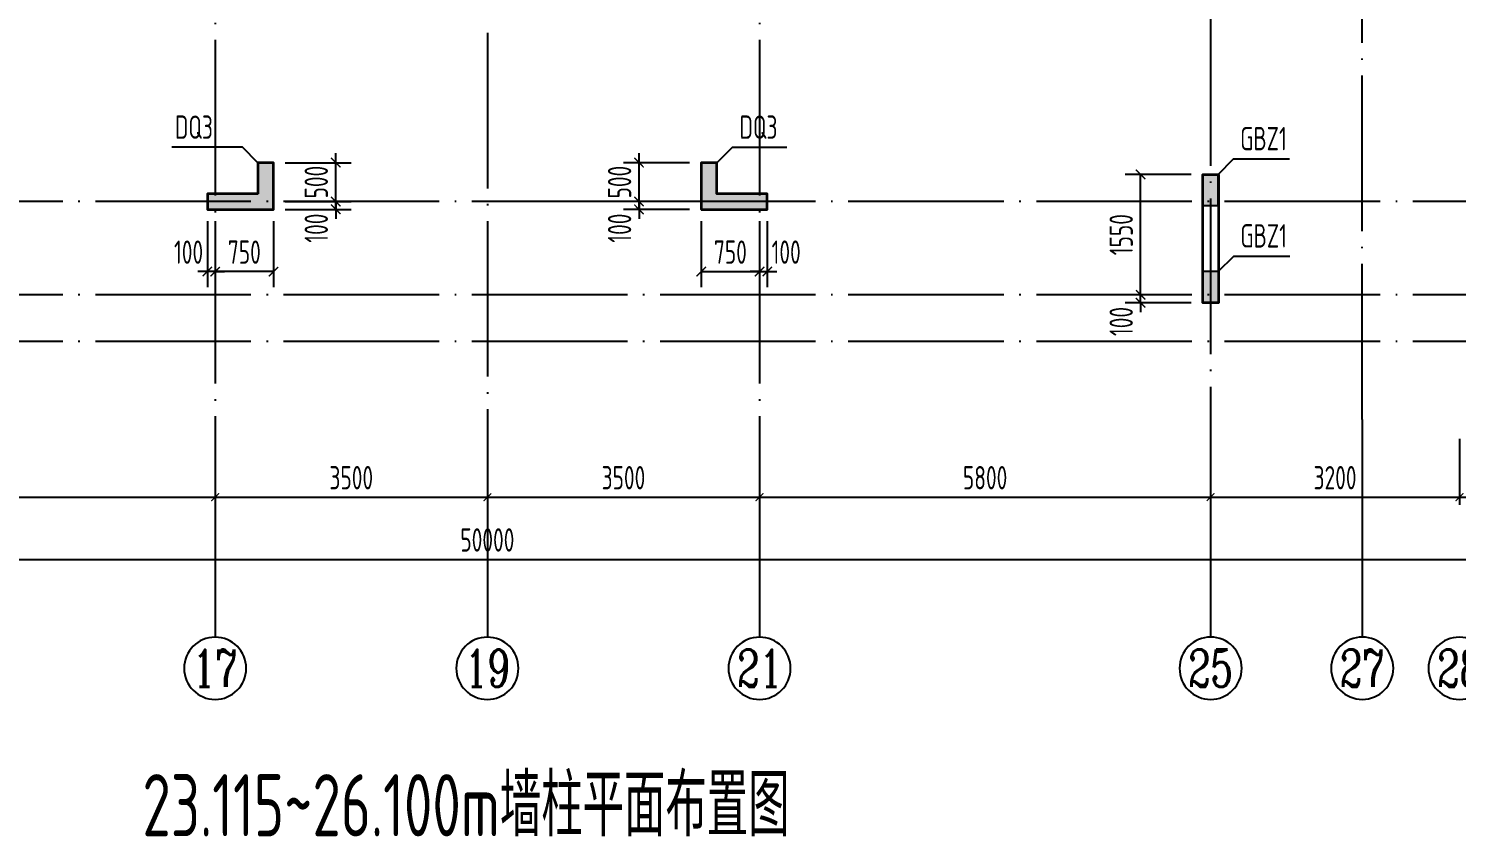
# Model space of a CAD drawing. Extents: x -812054 to 22247, y -644080 to 1003627.
# Drawn here: x -462577 to -444217, y -434722 to -424336 of the extents above; entities that cross this region are included whole.
import ezdxf
from ezdxf.enums import TextEntityAlignment as Align

# ---------------------------------------------------------------- set-up
doc = ezdxf.new("R2010")
doc.units = 0
doc.header["$LTSCALE"] = 1000
doc.linetypes.add('DOTE', pattern=[2.42, 2, -0.2, 0.02, -0.2])
doc.layers.get('0').update_dxf_attribs({"linetype": 'CONTINUOUS'})
doc.layers.get('DEFPOINTS').update_dxf_attribs({"linetype": 'CONTINUOUS'})
for name, color, linetype in [('A-AXIS', 1, 'CONTINUOUS'), ('A-DOTE', 10, 'DOTE'), ('AXIS_NUM', 7, 'CONTINUOUS'), ('PUB_TEXT', 2, 'CONTINUOUS'), ('S-Q墙实线', 6, 'CONTINUOUS'), ('S-Q墙标注', 3, 'CONTINUOUS'), ('S-X详图填充', 252, 'CONTINUOUS'), ('S-X详图实线', 4, 'CONTINUOUS'), ('S-Y一般标注', 3, 'CONTINUOUS'), ('S-Z柱编号', 6, 'CONTINUOUS')]:
    doc.layers.add(name, color=color, linetype=linetype)
doc.styles.add('TSSD_Axis', font='complex.shx', dxfattribs={"width": 0.7, "bigfont": 'hztxt.shx'})
doc.styles.add('TSSD_DIMENSION', font='Tssdeng.shx', dxfattribs={"width": 0.7, "bigfont": 'tssdchn.shx'})
doc.styles.add('TSSD_REIN', font='tssdeng.shx', dxfattribs={"width": 0.7, "height": 300, "bigfont": 'tssdchn.shx'})
doc.styles.add('结构文字', font='zstxt.shx', dxfattribs={"width": 0.7, "bigfont": 'zshz.shx'})
doc.dimstyles.new('STRUCK', dxfattribs={"dimtxt": 400, "dimasz": 121, "dimexe": 200, "dimexo": 150, "dimgap": 115, "dimtad": 1, "dimdec": 0, "dimdsep": 46, "dimtxsty": '结构文字', "dimblk": 'ARCHTICK', "dimcen": 400, "dimclrd": 3, "dimclre": 3, "dimclrt": 7, "dimadec": 0, "dimazin": 0, "dimtfac": 1, "dimtdec": 0, "dimtix": 1, "dimtmove": 2, "dimatfit": 3, "dimldrblk": '_DIMX', "dimfxl": 1, "dimtolj": 1, "dimtzin": 0, "dimarcsym": 0})
doc.dimstyles.new('TSSD_100_100', dxfattribs={"dimtxt": 300, "dimasz": 100, "dimexe": 100, "dimexo": 250, "dimgap": 100, "dimtad": 1, "dimdec": 0, "dimzin": 0, "dimdsep": 46, "dimtxsty": 'TSSD_DIMENSION', "dimblk": 'ARCHTICK', "dimcen": 0, "dimdle": 100, "dimclrt": 7, "dimadec": 0, "dimazin": 0, "dimtfac": 1, "dimtdec": 0, "dimtix": 1, "dimtmove": 2, "dimatfit": 3, "dimldrblk": 'ARCHTICK', "dimfxl": 1, "dimtolj": 1, "dimtzin": 0, "dimarcsym": 0})

# ---------------------------------------------------------------- blocks, each defined once
blk = doc.blocks.new('_ArchTick')
at = {"color": 0, "linetype": 'ByBlock', "const_width": 0.15}
blk.add_lwpolyline([(-0.5, -0.5), (0.5, 0.5)], dxfattribs=at)
blk = doc.blocks.new('*D176')
at = {"layer": 'DEFPOINTS', "color": 0, "transparency": 16777216}
for p in [(20300, 3600), (26100, 3600), (26100, 2600)]:
    blk.add_point(p, dxfattribs=at)
at = {"layer": 'S-Y一般标注', "color": 0, "lineweight": -2, "transparency": 16777216}
for p, q in [((20300, 3350), (20300, 2500)), ((26100, 3350), (26100, 2500)), ((20200, 2600), (26200, 2600))]:
    blk.add_line(p, q, dxfattribs=at)
at = {"layer": 'S-Y一般标注', "color": 0, "lineweight": -2, "transparency": 16777216, "xscale": 100, "yscale": 100, "zscale": 100, "rotation": 180}
blk.add_blockref('_ArchTick', (20300, 2600), dxfattribs=at)
at = {"layer": 'S-Y一般标注', "color": 0, "lineweight": -2, "transparency": 16777216, "xscale": 100, "yscale": 100, "zscale": 100}
blk.add_blockref('_ArchTick', (26100, 2600), dxfattribs=at)
at = {"layer": 'S-Y一般标注', "color": 7, "transparency": 16777216, "insert": (23200, 2850), "char_height": 300, "attachment_point": 5, "style": 'TSSD_DIMENSION'}
blk.add_mtext('\\A1;5800', dxfattribs=at)
blk = doc.blocks.new('ts_axno')
at = {"color": 0, "linetype": 'ByBlock', "lineweight": -2}
blk.add_circle((0, 0), 0.5, dxfattribs=at)
at = {"color": 0, "linetype": 'ByBlock', "lineweight": -2, "style": 'TSSD_Axis', "width": 0.7}
blk.add_attdef('A', text='', height=0.6, dxfattribs=at).set_placement((0, 0), align=Align.MIDDLE_CENTER)
blk = doc.blocks.new('*D177')
at = {"layer": 'DEFPOINTS', "color": 0, "transparency": 16777216}
for p in [(26100, 3600), (29600, 3600), (29600, 2600)]:
    blk.add_point(p, dxfattribs=at)
at = {"layer": 'S-Y一般标注', "color": 0, "lineweight": -2, "transparency": 16777216}
for p, q in [((26100, 3350), (26100, 2500)), ((29600, 3350), (29600, 2500)), ((26000, 2600), (29700, 2600))]:
    blk.add_line(p, q, dxfattribs=at)
at = {"layer": 'S-Y一般标注', "color": 0, "lineweight": -2, "transparency": 16777216, "xscale": 100, "yscale": 100, "zscale": 100, "rotation": 180}
blk.add_blockref('_ArchTick', (26100, 2600), dxfattribs=at)
at = {"layer": 'S-Y一般标注', "color": 0, "lineweight": -2, "transparency": 16777216, "xscale": 100, "yscale": 100, "zscale": 100}
blk.add_blockref('_ArchTick', (29600, 2600), dxfattribs=at)
at = {"layer": 'S-Y一般标注', "color": 7, "transparency": 16777216, "insert": (27850, 2850), "char_height": 300, "attachment_point": 5, "style": 'TSSD_DIMENSION'}
blk.add_mtext('\\A1;3500', dxfattribs=at)
blk = doc.blocks.new('*D178')
at = {"layer": 'DEFPOINTS', "color": 0, "transparency": 16777216}
for p in [(33100, 3600), (38900, 3600), (38900, 2600)]:
    blk.add_point(p, dxfattribs=at)
at = {"layer": 'S-Y一般标注', "color": 0, "lineweight": -2, "transparency": 16777216}
for p, q in [((33100, 3350), (33100, 2500)), ((38900, 3350), (38900, 2500)), ((33000, 2600), (39000, 2600))]:
    blk.add_line(p, q, dxfattribs=at)
at = {"layer": 'S-Y一般标注', "color": 0, "lineweight": -2, "transparency": 16777216, "xscale": 100, "yscale": 100, "zscale": 100, "rotation": 180}
blk.add_blockref('_ArchTick', (33100, 2600), dxfattribs=at)
at = {"layer": 'S-Y一般标注', "color": 0, "lineweight": -2, "transparency": 16777216, "xscale": 100, "yscale": 100, "zscale": 100}
blk.add_blockref('_ArchTick', (38900, 2600), dxfattribs=at)
at = {"layer": 'S-Y一般标注', "color": 7, "transparency": 16777216, "insert": (36000, 2850), "char_height": 300, "attachment_point": 5, "style": 'TSSD_DIMENSION'}
blk.add_mtext('\\A1;5800', dxfattribs=at)
blk = doc.blocks.new('*D179')
at = {"layer": 'DEFPOINTS', "color": 0, "transparency": 16777216}
for p in [(42100, 3600), (45300, 3600), (45300, 2600)]:
    blk.add_point(p, dxfattribs=at)
at = {"layer": 'S-Y一般标注', "color": 0, "lineweight": -2, "transparency": 16777216}
for p, q in [((42100, 3350), (42100, 2500)), ((45300, 3350), (45300, 2500)), ((42000, 2600), (45400, 2600))]:
    blk.add_line(p, q, dxfattribs=at)
at = {"layer": 'S-Y一般标注', "color": 0, "lineweight": -2, "transparency": 16777216, "xscale": 100, "yscale": 100, "zscale": 100, "rotation": 180}
blk.add_blockref('_ArchTick', (42100, 2600), dxfattribs=at)
at = {"layer": 'S-Y一般标注', "color": 0, "lineweight": -2, "transparency": 16777216, "xscale": 100, "yscale": 100, "zscale": 100}
blk.add_blockref('_ArchTick', (45300, 2600), dxfattribs=at)
at = {"layer": 'S-Y一般标注', "color": 7, "transparency": 16777216, "insert": (43700, 2850), "char_height": 300, "attachment_point": 5, "style": 'TSSD_DIMENSION'}
blk.add_mtext('\\A1;3200', dxfattribs=at)
blk = doc.blocks.new('*D182')
at = {"layer": 'DEFPOINTS', "color": 0, "transparency": 16777216}
for p in [(4600, 3600), (54600, 3600), (54600, 1800)]:
    blk.add_point(p, dxfattribs=at)
at = {"layer": 'S-Y一般标注', "color": 0, "lineweight": -2, "transparency": 16777216}
for p, q in [((4600, 3350), (4600, 1700)), ((54600, 3350), (54600, 1700)), ((4500, 1800), (54700, 1800))]:
    blk.add_line(p, q, dxfattribs=at)
at = {"layer": 'S-Y一般标注', "color": 0, "lineweight": -2, "transparency": 16777216, "xscale": 100, "yscale": 100, "zscale": 100, "rotation": 180}
blk.add_blockref('_ArchTick', (4600, 1800), dxfattribs=at)
at = {"layer": 'S-Y一般标注', "color": 0, "lineweight": -2, "transparency": 16777216, "xscale": 100, "yscale": 100, "zscale": 100}
blk.add_blockref('_ArchTick', (54600, 1800), dxfattribs=at)
at = {"layer": 'S-Y一般标注', "color": 7, "transparency": 16777216, "insert": (29600, 2050), "char_height": 300, "attachment_point": 5, "style": 'TSSD_DIMENSION'}
blk.add_mtext('\\A1;50000', dxfattribs=at)
blk = doc.blocks.new('*D185')
at = {"layer": 'DEFPOINTS', "color": 0, "transparency": 16777216}
for p in [(29600, 3600), (33100, 3600), (33100, 2600)]:
    blk.add_point(p, dxfattribs=at)
at = {"layer": 'S-Y一般标注', "color": 0, "lineweight": -2, "transparency": 16777216}
for p, q in [((29600, 3350), (29600, 2500)), ((33100, 3350), (33100, 2500)), ((29500, 2600), (33200, 2600))]:
    blk.add_line(p, q, dxfattribs=at)
at = {"layer": 'S-Y一般标注', "color": 0, "lineweight": -2, "transparency": 16777216, "xscale": 100, "yscale": 100, "zscale": 100, "rotation": 180}
blk.add_blockref('_ArchTick', (29600, 2600), dxfattribs=at)
at = {"layer": 'S-Y一般标注', "color": 0, "lineweight": -2, "transparency": 16777216, "xscale": 100, "yscale": 100, "zscale": 100}
blk.add_blockref('_ArchTick', (33100, 2600), dxfattribs=at)
at = {"layer": 'S-Y一般标注', "color": 7, "transparency": 16777216, "insert": (31350, 2850), "char_height": 300, "attachment_point": 5, "style": 'TSSD_DIMENSION'}
blk.add_mtext('\\A1;3500', dxfattribs=at)
blk = doc.blocks.new('*D186')
at = {"layer": 'DEFPOINTS', "color": 0, "transparency": 16777216}
for p in [(38900, 3600), (42100, 3600), (42100, 2600)]:
    blk.add_point(p, dxfattribs=at)
at = {"layer": 'S-Y一般标注', "color": 0, "lineweight": -2, "transparency": 16777216}
for p, q in [((38900, 3350), (38900, 2500)), ((42100, 3350), (42100, 2500)), ((38800, 2600), (42200, 2600))]:
    blk.add_line(p, q, dxfattribs=at)
at = {"layer": 'S-Y一般标注', "color": 0, "lineweight": -2, "transparency": 16777216, "xscale": 100, "yscale": 100, "zscale": 100, "rotation": 180}
blk.add_blockref('_ArchTick', (38900, 2600), dxfattribs=at)
at = {"layer": 'S-Y一般标注', "color": 0, "lineweight": -2, "transparency": 16777216, "xscale": 100, "yscale": 100, "zscale": 100}
blk.add_blockref('_ArchTick', (42100, 2600), dxfattribs=at)
at = {"layer": 'S-Y一般标注', "color": 7, "transparency": 16777216, "insert": (40500, 2850), "char_height": 300, "attachment_point": 5, "style": 'TSSD_DIMENSION'}
blk.add_mtext('\\A1;3200', dxfattribs=at)
blk = doc.blocks.new('*D2173')
at = {"layer": 'DEFPOINTS', "color": 0, "transparency": 16777216}
for p in [(-454728, -426560), (-453928, -426560), (-453928, -426660)]:
    blk.add_point(p, dxfattribs=at)
at = {"layer": 'S-Q墙标注', "color": 3, "lineweight": -2, "transparency": 16777216}
for p, q in [((-454728, -426560), (-454728, -426439)), ((-454078, -426560), (-454928, -426560)), ((-454078, -426660), (-454928, -426660)), ((-454728, -426660), (-454728, -426560)), ((-454728, -426660), (-454728, -426781))]:
    blk.add_line(p, q, dxfattribs=at)
at = {"layer": 'S-Q墙标注', "color": 3, "lineweight": -2, "transparency": 16777216, "xscale": 121, "yscale": 121, "zscale": 121}
for p, rotation in [((-454728, -426560), 270), ((-454728, -426660), 90)]:
    blk.add_blockref('_ArchTick', p, dxfattribs=dict(at, rotation=rotation))
at = {"layer": 'S-Q墙标注', "color": 7, "transparency": 16777216, "insert": (-454978, -426902), "char_height": 300, "attachment_point": 5, "rotation": 90, "style": 'TSSD_REIN'}
blk.add_mtext('\\A1;100', dxfattribs=at)
blk = doc.blocks.new('_DIMX')
blk.add_line((-150, 0), (150, 0))
at = {"const_width": 50}
blk.add_lwpolyline([(-70, -70), (70, 70)], dxfattribs=at)
blk = doc.blocks.new('*D2174')
at = {"layer": 'DEFPOINTS', "color": 0, "transparency": 16777216}
for p in [(-454728, -426060), (-453928, -426060), (-453928, -426560)]:
    blk.add_point(p, dxfattribs=at)
at = {"layer": 'S-Q墙标注', "color": 3, "lineweight": -2, "transparency": 16777216}
for p, q in [((-454728, -426060), (-454728, -425939)), ((-454078, -426060), (-454928, -426060)), ((-454728, -426560), (-454728, -426060)), ((-454078, -426560), (-454928, -426560)), ((-454728, -426560), (-454728, -426681))]:
    blk.add_line(p, q, dxfattribs=at)
at = {"layer": 'S-Q墙标注', "color": 3, "lineweight": -2, "transparency": 16777216, "xscale": 121, "yscale": 121, "zscale": 121}
for p, rotation in [((-454728, -426060), 270), ((-454728, -426560), 90)]:
    blk.add_blockref('_ArchTick', p, dxfattribs=dict(at, rotation=rotation))
at = {"layer": 'S-Q墙标注', "color": 7, "transparency": 16777216, "insert": (-454978, -426310), "char_height": 300, "attachment_point": 5, "rotation": 90, "style": 'TSSD_REIN'}
blk.add_mtext('\\A1;500', dxfattribs=at)
blk = doc.blocks.new('*D2175')
at = {"layer": 'DEFPOINTS', "color": 0, "transparency": 16777216}
for p in [(-460178, -426660), (-459428, -426660), (-460178, -427460)]:
    blk.add_point(p, dxfattribs=at)
at = {"layer": 'S-Q墙标注', "color": 3, "lineweight": -2, "transparency": 16777216}
for p, q in [((-460178, -426810), (-460178, -427660)), ((-459428, -426810), (-459428, -427660)), ((-459428, -427460), (-460178, -427460))]:
    blk.add_line(p, q, dxfattribs=at)
at = {"layer": 'S-Q墙标注', "color": 3, "lineweight": -2, "transparency": 16777216, "xscale": 121, "yscale": 121, "zscale": 121, "rotation": 180}
blk.add_blockref('_ArchTick', (-460178, -427460), dxfattribs=at)
at = {"layer": 'S-Q墙标注', "color": 3, "lineweight": -2, "transparency": 16777216, "xscale": 121, "yscale": 121, "zscale": 121}
blk.add_blockref('_ArchTick', (-459428, -427460), dxfattribs=at)
at = {"layer": 'S-Q墙标注', "color": 7, "transparency": 16777216, "insert": (-459803, -427210), "char_height": 300, "attachment_point": 5, "style": 'TSSD_REIN'}
blk.add_mtext('\\A1;750', dxfattribs=at)
blk = doc.blocks.new('*D2176')
at = {"layer": 'DEFPOINTS', "color": 0, "transparency": 16777216}
for p in [(-460278, -426660), (-460178, -426660), (-460278, -427460)]:
    blk.add_point(p, dxfattribs=at)
at = {"layer": 'S-Q墙标注', "color": 3, "lineweight": -2, "transparency": 16777216}
for p, q in [((-460278, -426810), (-460278, -427660)), ((-460178, -426810), (-460178, -427660)), ((-460278, -427460), (-460399, -427460)), ((-460178, -427460), (-460278, -427460)), ((-460178, -427460), (-460057, -427460))]:
    blk.add_line(p, q, dxfattribs=at)
at = {"layer": 'S-Q墙标注', "color": 3, "lineweight": -2, "transparency": 16777216, "xscale": 121, "yscale": 121, "zscale": 121}
blk.add_blockref('_ArchTick', (-460278, -427460), dxfattribs=at)
at = {"layer": 'S-Q墙标注', "color": 3, "lineweight": -2, "transparency": 16777216, "xscale": 121, "yscale": 121, "zscale": 121, "rotation": 180}
blk.add_blockref('_ArchTick', (-460178, -427460), dxfattribs=at)
at = {"layer": 'S-Q墙标注', "color": 7, "transparency": 16777216, "insert": (-460520, -427210), "char_height": 300, "attachment_point": 5, "style": 'TSSD_REIN'}
blk.add_mtext('\\A1;100', dxfattribs=at)
blk = doc.blocks.new('*D2217')
at = {"layer": 'DEFPOINTS', "color": 0, "transparency": 16777216}
for p in [(-453928, -426660), (-453178, -426660), (-453178, -427460)]:
    blk.add_point(p, dxfattribs=at)
at = {"layer": 'S-Q墙标注', "color": 3, "lineweight": -2, "transparency": 16777216}
for p, q in [((-453928, -426810), (-453928, -427660)), ((-453178, -426810), (-453178, -427660)), ((-453928, -427460), (-453178, -427460))]:
    blk.add_line(p, q, dxfattribs=at)
at = {"layer": 'S-Q墙标注', "color": 3, "lineweight": -2, "transparency": 16777216, "xscale": 121, "yscale": 121, "zscale": 121, "rotation": 180}
blk.add_blockref('_ArchTick', (-453928, -427460), dxfattribs=at)
at = {"layer": 'S-Q墙标注', "color": 3, "lineweight": -2, "transparency": 16777216, "xscale": 121, "yscale": 121, "zscale": 121}
blk.add_blockref('_ArchTick', (-453178, -427460), dxfattribs=at)
at = {"layer": 'S-Q墙标注', "color": 7, "transparency": 16777216, "insert": (-453553, -427210), "char_height": 300, "attachment_point": 5, "style": 'TSSD_REIN'}
blk.add_mtext('\\A1;750', dxfattribs=at)
blk = doc.blocks.new('*D2218')
at = {"layer": 'DEFPOINTS', "color": 0, "transparency": 16777216}
for p in [(-453178, -426660), (-453078, -426660), (-453078, -427460)]:
    blk.add_point(p, dxfattribs=at)
at = {"layer": 'S-Q墙标注', "color": 3, "lineweight": -2, "transparency": 16777216}
for p, q in [((-453178, -426810), (-453178, -427660)), ((-453078, -426810), (-453078, -427660)), ((-453178, -427460), (-453299, -427460)), ((-453178, -427460), (-453078, -427460)), ((-453078, -427460), (-452957, -427460))]:
    blk.add_line(p, q, dxfattribs=at)
at = {"layer": 'S-Q墙标注', "color": 3, "lineweight": -2, "transparency": 16777216, "xscale": 121, "yscale": 121, "zscale": 121}
blk.add_blockref('_ArchTick', (-453178, -427460), dxfattribs=at)
at = {"layer": 'S-Q墙标注', "color": 3, "lineweight": -2, "transparency": 16777216, "xscale": 121, "yscale": 121, "zscale": 121, "rotation": 180}
blk.add_blockref('_ArchTick', (-453078, -427460), dxfattribs=at)
at = {"layer": 'S-Q墙标注', "color": 7, "transparency": 16777216, "insert": (-452836, -427210), "char_height": 300, "attachment_point": 5, "style": 'TSSD_REIN'}
blk.add_mtext('\\A1;100', dxfattribs=at)
blk = doc.blocks.new('*D2219')
at = {"layer": 'DEFPOINTS', "color": 0, "transparency": 16777216}
for p in [(-448278, -427760), (-447478, -427760), (-447478, -427860)]:
    blk.add_point(p, dxfattribs=at)
at = {"layer": 'S-Q墙标注', "color": 3, "lineweight": -2, "transparency": 16777216}
for p, q in [((-447628, -427760), (-448478, -427760)), ((-448278, -427760), (-448278, -427639)), ((-448278, -427860), (-448278, -427760)), ((-447628, -427860), (-448478, -427860)), ((-448278, -427860), (-448278, -427981))]:
    blk.add_line(p, q, dxfattribs=at)
at = {"layer": 'S-Q墙标注', "color": 3, "lineweight": -2, "transparency": 16777216, "xscale": 121, "yscale": 121, "zscale": 121}
for p, rotation in [((-448278, -427760), 270), ((-448278, -427860), 90)]:
    blk.add_blockref('_ArchTick', p, dxfattribs=dict(at, rotation=rotation))
at = {"layer": 'S-Q墙标注', "color": 7, "transparency": 16777216, "insert": (-448528, -428102), "char_height": 300, "attachment_point": 5, "rotation": 90, "style": 'TSSD_REIN'}
blk.add_mtext('\\A1;100', dxfattribs=at)
blk = doc.blocks.new('*D2220')
at = {"layer": 'DEFPOINTS', "color": 0, "transparency": 16777216}
for p in [(-448278, -426210), (-447478, -426210), (-447478, -427760)]:
    blk.add_point(p, dxfattribs=at)
at = {"layer": 'S-Q墙标注', "color": 3, "lineweight": -2, "transparency": 16777216}
for p, q in [((-447628, -426210), (-448478, -426210)), ((-448278, -427760), (-448278, -426210)), ((-447628, -427760), (-448478, -427760))]:
    blk.add_line(p, q, dxfattribs=at)
at = {"layer": 'S-Q墙标注', "color": 3, "lineweight": -2, "transparency": 16777216, "xscale": 121, "yscale": 121, "zscale": 121}
for p, rotation in [((-448278, -426210), 90), ((-448278, -427760), 270)]:
    blk.add_blockref('_ArchTick', p, dxfattribs=dict(at, rotation=rotation))
at = {"layer": 'S-Q墙标注', "color": 7, "transparency": 16777216, "insert": (-448528, -426985), "char_height": 300, "attachment_point": 5, "rotation": 90, "style": 'TSSD_REIN'}
blk.add_mtext('\\A1;1550', dxfattribs=at)
blk = doc.blocks.new('*D2240')
at = {"layer": 'DEFPOINTS', "color": 0, "transparency": 16777216}
for p in [(-459428, -426560), (-459428, -426660), (-458628, -426560)]:
    blk.add_point(p, dxfattribs=at)
at = {"layer": 'S-Q墙标注', "color": 3, "lineweight": -2, "transparency": 16777216}
for p, q in [((-458628, -426560), (-458628, -426439)), ((-459278, -426560), (-458428, -426560)), ((-459278, -426660), (-458428, -426660)), ((-458628, -426660), (-458628, -426560)), ((-458628, -426660), (-458628, -426781))]:
    blk.add_line(p, q, dxfattribs=at)
at = {"layer": 'S-Q墙标注', "color": 3, "lineweight": -2, "transparency": 16777216, "xscale": 121, "yscale": 121, "zscale": 121}
for p, rotation in [((-458628, -426560), 270), ((-458628, -426660), 90)]:
    blk.add_blockref('_ArchTick', p, dxfattribs=dict(at, rotation=rotation))
at = {"layer": 'S-Q墙标注', "color": 7, "transparency": 16777216, "insert": (-458878, -426902), "char_height": 300, "attachment_point": 5, "rotation": 90, "style": 'TSSD_REIN'}
blk.add_mtext('\\A1;100', dxfattribs=at)
blk = doc.blocks.new('*D2241')
at = {"layer": 'DEFPOINTS', "color": 0, "transparency": 16777216}
for p in [(-459428, -426060), (-458628, -426060), (-459428, -426560)]:
    blk.add_point(p, dxfattribs=at)
at = {"layer": 'S-Q墙标注', "color": 3, "lineweight": -2, "transparency": 16777216}
for p, q in [((-458628, -426060), (-458628, -425939)), ((-459278, -426060), (-458428, -426060)), ((-458628, -426560), (-458628, -426060)), ((-459278, -426560), (-458428, -426560)), ((-458628, -426560), (-458628, -426681))]:
    blk.add_line(p, q, dxfattribs=at)
at = {"layer": 'S-Q墙标注', "color": 3, "lineweight": -2, "transparency": 16777216, "xscale": 121, "yscale": 121, "zscale": 121}
for p, rotation in [((-458628, -426060), 270), ((-458628, -426560), 90)]:
    blk.add_blockref('_ArchTick', p, dxfattribs=dict(at, rotation=rotation))
at = {"layer": 'S-Q墙标注', "color": 7, "transparency": 16777216, "insert": (-458878, -426310), "char_height": 300, "attachment_point": 5, "rotation": 90, "style": 'TSSD_REIN'}
blk.add_mtext('\\A1;500', dxfattribs=at)
blk = doc.blocks.new('20210726.16395156')
at = {"layer": 'A-AXIS'}
for p, q in [((26100, 3600), (26100, 800)), ((29600, 3600), (29600, 800)), ((33100, 3600), (33100, 800)), ((38900, 3600.1), (38900, 800.1)), ((40850, 3600.2), (40850, 800.2))]:
    blk.add_line(p, q, dxfattribs=at)
at = {"layer": 'A-DOTE'}
for p, q in [((29600, 18249.9), (29600, 3600)), ((38900.2, 13700), (38900, 3600)), ((40850, 3600.2), (40850, 11500)), ((26100, 10900), (26100, 3600)), ((33100, 10900), (33100, 3600)), ((55600, 6400), (3600, 6400)), ((55600, 5200), (3600, 5200)), ((55600, 4600), (3600, 4600))]:
    blk.add_line(p, q, dxfattribs=at)
at = {"layer": 'A-AXIS'}
ref = blk.add_blockref('ts_axno', (26100, 400), dxfattribs=dict(at, xscale=-800, yscale=800, zscale=800, rotation=180))
ref.add_attrib('10', '17', dxfattribs={"layer": 'AXIS_NUM', "height": 480, "style": 'TSSD_Axis', "width": 0.7}).set_placement((26100, 400), align=Align.MIDDLE_CENTER)
ref = blk.add_blockref('ts_axno', (29600, 400), dxfattribs=dict(at, xscale=-800, yscale=800, zscale=800, rotation=180))
ref.add_attrib('13', '19', dxfattribs={"layer": 'AXIS_NUM', "height": 480, "style": 'TSSD_Axis', "width": 0.7}).set_placement((29600, 400), align=Align.MIDDLE_CENTER)
ref = blk.add_blockref('ts_axno', (33100, 400), dxfattribs=dict(at, xscale=-800, yscale=800, zscale=800, rotation=180))
ref.add_attrib('13', '21', dxfattribs={"layer": 'AXIS_NUM', "height": 480, "style": 'TSSD_Axis', "width": 0.7}).set_placement((33100, 400), align=Align.MIDDLE_CENTER)
ref = blk.add_blockref('ts_axno', (38900, 400.1), dxfattribs=dict(at, xscale=-800, yscale=800, zscale=800, rotation=180))
ref.add_attrib('17', '25', dxfattribs={"layer": 'AXIS_NUM', "height": 480, "style": 'TSSD_Axis', "width": 0.7}).set_placement((38900, 400.1), align=Align.MIDDLE_CENTER)
ref = blk.add_blockref('ts_axno', (40850, 400.2), dxfattribs=dict(at, xscale=-800, yscale=800, zscale=800, rotation=180))
ref.add_attrib('5', '27', dxfattribs={"layer": 'AXIS_NUM', "height": 480, "style": 'TSSD_Axis', "width": 0.7}).set_placement((40850, 400.2), align=Align.MIDDLE_CENTER)
ref = blk.add_blockref('ts_axno', (42100, 400), dxfattribs=dict(at, xscale=-800, yscale=800, zscale=800, rotation=180))
ref.add_attrib('19', '28', dxfattribs={"layer": 'AXIS_NUM', "height": 480, "style": 'TSSD_Axis', "width": 0.7}).set_placement((42100, 400), align=Align.MIDDLE_CENTER)
at = {"layer": 'S-Y一般标注'}
for base, p1, p2, picture, middle in [((54600, 1800), (4600, 3600), (54600, 3600), '*D182', (29600, 2050)), ((26100, 2600), (20300, 3600), (26100, 3600), '*D176', (23200, 2850)), ((29600, 2600), (26100, 3600), (29600, 3600), '*D177', (27850, 2850)), ((33100, 2600), (29600, 3600), (33100, 3600), '*D185', (31350, 2850)), ((38900, 2600.1), (33100, 3600), (38900, 3600.1), '*D178', (36000, 2850.1)), ((42100, 2600.1), (38900, 3600.1), (42100, 3600.1), '*D186', (40500, 2850.1)), ((45300, 2600.1), (42100, 3600.1), (45300, 3600.1), '*D179', (43700, 2850.1))]:
    dim = blk.add_linear_dim(base=base, p1=p1, p2=p2, dimstyle='TSSD_100_100', dxfattribs=at)
    dim.commit()
    dim.dimension.update_dxf_attribs({"geometry": picture, "text_midpoint": middle})

msp = doc.modelspace()

# ---------------------------------------------------------------- hatches: boundary and pattern name
at = {"layer": 'S-X详图填充'}
h = msp.add_hatch(color=256, dxfattribs=at)
h.dxf.hatch_style = 1
h.paths.add_polyline_path([(-459627.94, -426460.15), (-460277.94, -426460.15), (-460277.94, -426660.15), (-459427.94, -426660.15), (-459427.94, -426060.15), (-459627.94, -426060.15)])
h = msp.add_hatch(color=256, dxfattribs=at)
h.dxf.hatch_style = 1
h.paths.add_polyline_path([(-453727.96, -426460.15), (-453077.96, -426460.15), (-453077.96, -426660.15), (-453927.96, -426660.15), (-453927.96, -426060.15), (-453727.96, -426060.15)])
h = msp.add_hatch(color=256, dxfattribs=at)
h.dxf.hatch_style = 1
h.paths.add_polyline_path([(-447480.43, -426610.15), (-447280.43, -426610.15), (-447280.43, -426210.15), (-447480.43, -426210.15)])
h = msp.add_hatch(color=256, dxfattribs=at)
h.dxf.hatch_style = 1
h.paths.add_polyline_path([(-447477.95, -427860.15), (-447277.95, -427860.15), (-447277.95, -427460.15), (-447477.95, -427460.15)])

# ---------------------------------------------------------------- linework, layer by layer
at = {"layer": 'S-Q墙实线', "lineweight": 35}
for points in [[(-459627.94, -426460.15), (-460277.94, -426460.15), (-460277.94, -426660.15), (-459427.94, -426660.15), (-459427.94, -426060.15), (-459627.94, -426060.15)], [(-453927.96, -426660.15), (-453077.96, -426660.15), (-453077.96, -426460.15), (-453727.96, -426460.15), (-453727.96, -426060.15), (-453927.96, -426060.15)]]:
    msp.add_lwpolyline(points, close=True, dxfattribs=at)
for points in [[(-447477.95, -426560.15), (-447477.95, -426210.16), (-447277.95, -426210.16), (-447277.95, -426560.15)], [(-447277.95, -426560.15), (-447277.95, -427860.15), (-447477.95, -427860.15), (-447477.95, -426560.15)]]:
    msp.add_lwpolyline(points, dxfattribs=at)
at = {"layer": 'S-X详图实线'}
for points in [[(-459427.94, -426060.15), (-459627.94, -426060.15), (-459627.94, -426460.15), (-460277.94, -426460.15), (-460277.94, -426660.15), (-459427.94, -426660.15), (-459427.94, -426160.15)], [(-453927.96, -426060.15), (-453727.96, -426060.15), (-453727.96, -426460.15), (-453077.96, -426460.15), (-453077.96, -426660.15), (-453927.96, -426660.15), (-453927.96, -426160.15)], [(-447480.43, -426610.15), (-447280.43, -426610.15), (-447280.43, -426210.15), (-447480.43, -426210.15), (-447480.43, -426610.15)], [(-447477.95, -427860.15), (-447277.95, -427860.15), (-447277.95, -427460.15), (-447477.95, -427460.15), (-447477.95, -427860.15)]]:
    msp.add_lwpolyline(points, close=True, dxfattribs=at)
at = {"layer": 'S-Z柱编号', "color": 7}
for points in [[(-459627.94, -426060.15), (-459827.94, -425860.15), (-460733.3, -425860.15)], [(-453727.96, -426060.15), (-453527.96, -425860.15), (-452825.32, -425860.15)], [(-447282.94, -426210.15), (-447082.94, -426010.15), (-446363.74, -426010.15)], [(-447280.46, -427460.15), (-447080.46, -427260.15), (-446361.26, -427260.15)]]:
    msp.add_lwpolyline(points, dxfattribs=at)

# ---------------------------------------------------------------- block references
at = {"layer": 'A-DOTE'}
msp.add_blockref('20210726.16395156', (-486277.95, -432960.19), dxfattribs=at)

# ---------------------------------------------------------------- texts
at = {"layer": 'PUB_TEXT', "color": 7, "style": 'TSSD_REIN', "width": 0.7}
msp.add_text('23.115~26.100m墙柱平面布置图', height=800, dxfattribs=at).set_placement((-461113.19, -434720.84))
at = {"layer": 'S-Z柱编号', "color": 7, "style": 'TSSD_REIN', "width": 0.7}
for s, p in [('DQ3', (-460695.25, -425843.3)), ('DQ3', (-453436.04, -425843.3)), ('GBZ1', (-446997.78, -425990.65)), ('GBZ1', (-446995.3, -427240.65))]:
    msp.add_text(s, height=300, dxfattribs=at).set_placement(p, align=Align.BOTTOM_LEFT)

# ---------------------------------------------------------------- dimensions: what is measured, and where the dimension line sits
at = {"layer": 'S-Q墙标注'}
for base, p1, p2, angle, picture, middle in [((-458627.92, -426060.15), (-459427.92, -426560.15), (-459427.94, -426060.15), 90, '*D2241', (-458877.92, -426310.15)), ((-454727.98, -426060.15), (-453927.98, -426560.15), (-453927.96, -426060.15), 90, '*D2174', (-454977.98, -426310.15)), ((-448277.94, -426210.15), (-447477.94, -427760.15), (-447477.94, -426210.15), 90, '*D2220', (-448527.94, -426985.15)), ((-460177.95, -427460.15), (-459427.92, -426660.15), (-460177.95, -426660.15), 180, '*D2175', (-459802.94, -427210.15))]:
    dim = msp.add_linear_dim(base=base, p1=p1, p2=p2, angle=angle, dimstyle='STRUCK', override={"dimtxt": 300, "dimgap": 100, "dimtxsty": 'TSSD_REIN'}, dxfattribs=at)
    dim.commit()
    dim.dimension.update_dxf_attribs({"geometry": picture, "text_midpoint": middle})
for base, p1, p2, angle, picture, middle in [((-458627.92, -426560.15), (-459427.92, -426660.15), (-459427.92, -426560.15), 90, '*D2240', (-458877.92, -426902.07)), ((-454727.98, -426560.15), (-453927.98, -426660.15), (-453927.98, -426560.15), 90, '*D2173', (-454977.98, -426902.07)), ((-460277.96, -427460.15), (-460177.95, -426660.15), (-460277.96, -426660.15), 180, '*D2176', (-460519.88, -427210.15)), ((-448277.94, -427760.15), (-447477.94, -427860.15), (-447477.94, -427760.15), 90, '*D2219', (-448527.94, -428102.08))]:
    dim = msp.add_linear_dim(base=base, p1=p1, p2=p2, angle=angle, dimstyle='STRUCK', override={"dimtxt": 300, "dimgap": 100, "dimtxsty": 'TSSD_REIN'}, dxfattribs=at)
    dim.commit()
    dim.dimension.update_dxf_attribs({"geometry": picture, "text_midpoint": middle, "dimtype": 160})
dim = msp.add_linear_dim(base=(-453177.95, -427460.15), p1=(-453927.98, -426660.15), p2=(-453177.95, -426660.15), dimstyle='STRUCK', override={"dimtxt": 300, "dimgap": 100, "dimtxsty": 'TSSD_REIN'}, dxfattribs=at)
dim.commit()
dim.dimension.update_dxf_attribs({"geometry": '*D2217', "text_midpoint": (-453552.97, -427210.15)})
dim = msp.add_linear_dim(base=(-453077.94, -427460.15), p1=(-453177.95, -426660.15), p2=(-453077.94, -426660.15), dimstyle='STRUCK', override={"dimtxt": 300, "dimgap": 100, "dimtxsty": 'TSSD_REIN'}, dxfattribs=at)
dim.commit()
dim.dimension.update_dxf_attribs({"geometry": '*D2218', "text_midpoint": (-452836.02, -427210.15), "dimtype": 160})

doc.saveas('drawing.dxf')
